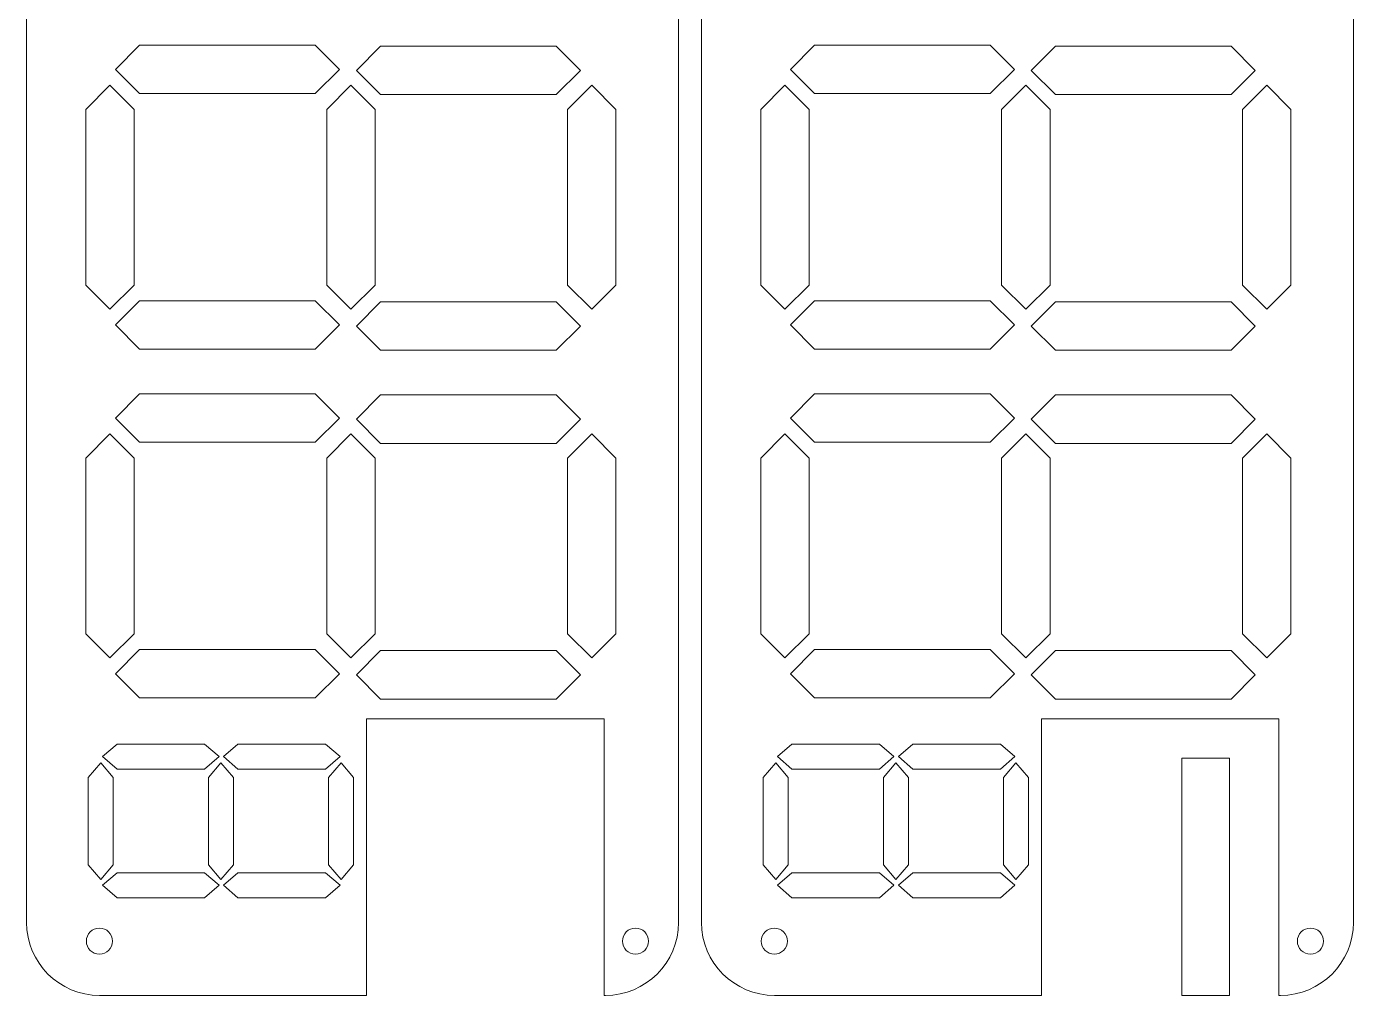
# Model space of a CAD drawing. Header units: millimetres. Extents: x -440 to 407, y -205 to 267.
# Drawn here: x 71.7 to 407.2, y -204.9 to 40.2 of the extents above; entities that cross this region are included whole.
import ezdxf

# ---------------------------------------------------------------- set-up
doc = ezdxf.new("R2010")
doc.units = ezdxf.units.MM
doc.header["$MEASUREMENT"] = 0
doc.layers.add('Layer 1', color=7, linetype='Continuous')

msp = doc.modelspace()

# ---------------------------------------------------------------- linework, layer by layer
at = {"layer": 'Layer 1', "color": 225, "lineweight": 20}
for points in [[(71.6652, -186.4117), (71.6652, -186.4117), (71.6652, 248.1339), (71.6652, 248.1339), (71.6652, 248.1339), (71.6652, 258.2869), (79.9722, 266.5939), (90.1252, 266.5939), (90.1252, 266.5939), (90.1252, 266.5939), (218.0923, 266.5939), (218.0923, 266.5939), (218.0923, 266.5939), (228.2453, 266.5939), (236.5523, 258.2869), (236.5523, 248.1339), (236.5523, 248.1339), (236.5523, 248.1339), (236.5523, -186.4117), (236.5523, -186.4117), (236.5523, -186.4117), (236.5523, -196.5647), (228.2453, -204.8717), (218.0923, -204.8717), (218.0923, -204.8717), (218.0923, -204.8717), (217.7068, -204.8717), (217.7068, -204.8717), (217.7068, -204.8717), (217.7068, -204.8717), (217.7068, -134.9138), (217.7068, -134.9138), (217.7068, -134.9138), (217.7068, -134.9138), (157.6758, -134.9138), (157.6758, -134.9138), (157.6758, -134.9138), (157.6758, -134.9138), (157.6758, -204.8717), (157.6758, -204.8717), (157.6758, -204.8717), (157.6758, -204.8717), (90.1252, -204.8717), (90.1252, -204.8717), (90.1252, -204.8717), (79.9722, -204.8717), (71.6652, -196.5647), (71.6652, -186.4117)], [(242.3523, -186.4117), (242.3523, -186.4117), (242.3523, 248.1339), (242.3523, 248.1339), (242.3523, 248.1339), (242.3523, 258.2869), (250.6593, 266.5939), (260.8123, 266.5939), (260.8123, 266.5939), (260.8123, 266.5939), (388.7794, 266.5939), (388.7794, 266.5939), (388.7794, 266.5939), (398.9324, 266.5939), (407.2394, 258.2869), (407.2394, 248.1339), (407.2394, 248.1339), (407.2394, 248.1339), (407.2394, -186.4117), (407.2394, -186.4117), (407.2394, -186.4117), (407.2394, -196.5647), (398.9324, -204.8717), (388.7794, -204.8717), (388.7794, -204.8717), (388.7794, -204.8717), (388.3939, -204.8717), (388.3939, -204.8717), (388.3939, -204.8717), (388.3939, -204.8717), (388.3939, -134.9138), (388.3939, -134.9138), (388.3939, -134.9138), (388.3939, -134.9138), (328.3629, -134.9138), (328.3629, -134.9138), (328.3629, -134.9138), (328.3629, -134.9138), (328.3629, -204.8717), (328.3629, -204.8717), (328.3629, -204.8717), (328.3629, -204.8717), (260.8123, -204.8717), (260.8123, -204.8717), (260.8123, -204.8717), (250.6593, -204.8717), (242.3523, -196.5647), (242.3523, -186.4117)]]:
    msp.add_open_spline(points, degree=3, knots=[0, 0, 0, 0, 0.07692308, 0.07692308, 0.07692308, 0.07692308, 0.15384615, 0.15384615, 0.15384615, 0.15384615, 0.23076923, 0.23076923, 0.23076923, 0.23076923, 0.30769231, 0.30769231, 0.30769231, 0.30769231, 0.38461538, 0.38461538, 0.38461538, 0.38461538, 0.46153846, 0.46153846, 0.46153846, 0.46153846, 0.53846154, 0.53846154, 0.53846154, 0.53846154, 0.61538462, 0.61538462, 0.61538462, 0.61538462, 0.69230769, 0.69230769, 0.69230769, 0.69230769, 0.76923077, 0.76923077, 0.76923077, 0.76923077, 0.84615385, 0.84615385, 0.84615385, 0.84615385, 1, 1, 1, 1], dxfattribs=at)
at = {"layer": 'Layer 1', "color": 242, "lineweight": 20}
for points, knots in [([(100.2724, 23.2244), (100.2724, 23.2244), (94.1543, 29.3425), (94.1543, 29.3425), (94.1543, 29.3425), (94.1543, 29.3425), (100.2724, 35.4606), (100.2724, 35.4606), (100.2724, 35.4606), (100.2724, 35.4606), (122.482, 35.4606), (122.482, 35.4606), (122.482, 35.4606), (122.482, 35.4606), (144.6916, 35.4606), (144.6916, 35.4606), (144.6916, 35.4606), (144.6916, 35.4606), (150.8097, 29.3425), (150.8097, 29.3425), (150.8097, 29.3425), (150.8097, 29.3425), (144.6916, 23.2244), (144.6916, 23.2244), (144.6916, 23.2244), (144.6916, 23.2244), (122.482, 23.2244), (122.482, 23.2244), (122.482, 23.2244), (122.482, 23.2244), (100.2724, 23.2244), (100.2724, 23.2244)], [0, 0, 0, 0, 0.11111111, 0.11111111, 0.11111111, 0.11111111, 0.22222222, 0.22222222, 0.22222222, 0.22222222, 0.33333333, 0.33333333, 0.33333333, 0.33333333, 0.44444444, 0.44444444, 0.44444444, 0.44444444, 0.55555556, 0.55555556, 0.55555556, 0.55555556, 0.66666667, 0.66666667, 0.66666667, 0.66666667, 0.77777778, 0.77777778, 0.77777778, 0.77777778, 1, 1, 1, 1]), ([(161.1955, 22.9525), (161.1955, 22.9525), (155.0774, 29.0706), (155.0774, 29.0706), (155.0774, 29.0706), (155.0774, 29.0706), (161.1955, 35.1887), (161.1955, 35.1887), (161.1955, 35.1887), (161.1955, 35.1887), (183.4051, 35.1887), (183.4051, 35.1887), (183.4051, 35.1887), (183.4051, 35.1887), (205.6147, 35.1887), (205.6147, 35.1887), (205.6147, 35.1887), (205.6147, 35.1887), (211.7328, 29.0706), (211.7328, 29.0706), (211.7328, 29.0706), (211.7328, 29.0706), (205.6147, 22.9525), (205.6147, 22.9525), (205.6147, 22.9525), (205.6147, 22.9525), (183.4051, 22.9525), (183.4051, 22.9525), (183.4051, 22.9525), (183.4051, 22.9525), (161.1955, 22.9525), (161.1955, 22.9525)], [0, 0, 0, 0, 0.11111111, 0.11111111, 0.11111111, 0.11111111, 0.22222222, 0.22222222, 0.22222222, 0.22222222, 0.33333333, 0.33333333, 0.33333333, 0.33333333, 0.44444444, 0.44444444, 0.44444444, 0.44444444, 0.55555556, 0.55555556, 0.55555556, 0.55555556, 0.66666667, 0.66666667, 0.66666667, 0.66666667, 0.77777778, 0.77777778, 0.77777778, 0.77777778, 1, 1, 1, 1]), ([(270.9595, 23.2244), (270.9595, 23.2244), (264.8414, 29.3425), (264.8414, 29.3425), (264.8414, 29.3425), (264.8414, 29.3425), (270.9595, 35.4606), (270.9595, 35.4606), (270.9595, 35.4606), (270.9595, 35.4606), (293.1691, 35.4606), (293.1691, 35.4606), (293.1691, 35.4606), (293.1691, 35.4606), (315.3787, 35.4606), (315.3787, 35.4606), (315.3787, 35.4606), (315.3787, 35.4606), (321.4968, 29.3425), (321.4968, 29.3425), (321.4968, 29.3425), (321.4968, 29.3425), (315.3787, 23.2244), (315.3787, 23.2244), (315.3787, 23.2244), (315.3787, 23.2244), (293.1691, 23.2244), (293.1691, 23.2244), (293.1691, 23.2244), (293.1691, 23.2244), (270.9595, 23.2244), (270.9595, 23.2244)], [0, 0, 0, 0, 0.11111111, 0.11111111, 0.11111111, 0.11111111, 0.22222222, 0.22222222, 0.22222222, 0.22222222, 0.33333333, 0.33333333, 0.33333333, 0.33333333, 0.44444444, 0.44444444, 0.44444444, 0.44444444, 0.55555556, 0.55555556, 0.55555556, 0.55555556, 0.66666667, 0.66666667, 0.66666667, 0.66666667, 0.77777778, 0.77777778, 0.77777778, 0.77777778, 1, 1, 1, 1]), ([(331.8826, 22.9525), (331.8826, 22.9525), (325.7645, 29.0706), (325.7645, 29.0706), (325.7645, 29.0706), (325.7645, 29.0706), (331.8826, 35.1887), (331.8826, 35.1887), (331.8826, 35.1887), (331.8826, 35.1887), (354.0922, 35.1887), (354.0922, 35.1887), (354.0922, 35.1887), (354.0922, 35.1887), (376.3018, 35.1887), (376.3018, 35.1887), (376.3018, 35.1887), (376.3018, 35.1887), (382.4199, 29.0706), (382.4199, 29.0706), (382.4199, 29.0706), (382.4199, 29.0706), (376.3018, 22.9525), (376.3018, 22.9525), (376.3018, 22.9525), (376.3018, 22.9525), (354.0922, 22.9525), (354.0922, 22.9525), (354.0922, 22.9525), (354.0922, 22.9525), (331.8826, 22.9525), (331.8826, 22.9525)], [0, 0, 0, 0, 0.11111111, 0.11111111, 0.11111111, 0.11111111, 0.22222222, 0.22222222, 0.22222222, 0.22222222, 0.33333333, 0.33333333, 0.33333333, 0.33333333, 0.44444444, 0.44444444, 0.44444444, 0.44444444, 0.55555556, 0.55555556, 0.55555556, 0.55555556, 0.66666667, 0.66666667, 0.66666667, 0.66666667, 0.77777778, 0.77777778, 0.77777778, 0.77777778, 1, 1, 1, 1]), ([(98.8858, -25.1919), (98.8858, -25.1919), (92.7677, -31.31), (92.7677, -31.31), (92.7677, -31.31), (92.7677, -31.31), (86.6496, -25.1919), (86.6496, -25.1919), (86.6496, -25.1919), (86.6496, -25.1919), (86.6496, -2.9823), (86.6496, -2.9823), (86.6496, -2.9823), (86.6496, -2.9823), (86.6496, 19.2273), (86.6496, 19.2273), (86.6496, 19.2273), (86.6496, 19.2273), (92.7677, 25.3454), (92.7677, 25.3454), (92.7677, 25.3454), (92.7677, 25.3454), (98.8858, 19.2273), (98.8858, 19.2273), (98.8858, 19.2273), (98.8858, 19.2273), (98.8858, -2.9823), (98.8858, -2.9823), (98.8858, -2.9823), (98.8858, -2.9823), (98.8858, -25.1919), (98.8858, -25.1919)], [0, 0, 0, 0, 0.11111111, 0.11111111, 0.11111111, 0.11111111, 0.22222222, 0.22222222, 0.22222222, 0.22222222, 0.33333333, 0.33333333, 0.33333333, 0.33333333, 0.44444444, 0.44444444, 0.44444444, 0.44444444, 0.55555556, 0.55555556, 0.55555556, 0.55555556, 0.66666667, 0.66666667, 0.66666667, 0.66666667, 0.77777778, 0.77777778, 0.77777778, 0.77777778, 1, 1, 1, 1]), ([(159.8088, -25.1919), (159.8088, -25.1919), (153.6907, -31.31), (153.6907, -31.31), (153.6907, -31.31), (153.6907, -31.31), (147.5726, -25.1919), (147.5726, -25.1919), (147.5726, -25.1919), (147.5726, -25.1919), (147.5726, -2.9823), (147.5726, -2.9823), (147.5726, -2.9823), (147.5726, -2.9823), (147.5726, 19.2273), (147.5726, 19.2273), (147.5726, 19.2273), (147.5726, 19.2273), (153.6907, 25.3454), (153.6907, 25.3454), (153.6907, 25.3454), (153.6907, 25.3454), (159.8088, 19.2273), (159.8088, 19.2273), (159.8088, 19.2273), (159.8088, 19.2273), (159.8088, -2.9823), (159.8088, -2.9823), (159.8088, -2.9823), (159.8088, -2.9823), (159.8088, -25.1919), (159.8088, -25.1919)], [0, 0, 0, 0, 0.11111111, 0.11111111, 0.11111111, 0.11111111, 0.22222222, 0.22222222, 0.22222222, 0.22222222, 0.33333333, 0.33333333, 0.33333333, 0.33333333, 0.44444444, 0.44444444, 0.44444444, 0.44444444, 0.55555556, 0.55555556, 0.55555556, 0.55555556, 0.66666667, 0.66666667, 0.66666667, 0.66666667, 0.77777778, 0.77777778, 0.77777778, 0.77777778, 1, 1, 1, 1]), ([(220.7318, -25.1919), (220.7318, -25.1919), (214.6137, -31.31), (214.6137, -31.31), (214.6137, -31.31), (214.6137, -31.31), (208.4956, -25.1919), (208.4956, -25.1919), (208.4956, -25.1919), (208.4956, -25.1919), (208.4956, -2.9823), (208.4956, -2.9823), (208.4956, -2.9823), (208.4956, -2.9823), (208.4956, 19.2273), (208.4956, 19.2273), (208.4956, 19.2273), (208.4956, 19.2273), (214.6137, 25.3454), (214.6137, 25.3454), (214.6137, 25.3454), (214.6137, 25.3454), (220.7318, 19.2273), (220.7318, 19.2273), (220.7318, 19.2273), (220.7318, 19.2273), (220.7318, -2.9823), (220.7318, -2.9823), (220.7318, -2.9823), (220.7318, -2.9823), (220.7318, -25.1919), (220.7318, -25.1919)], [0, 0, 0, 0, 0.11111111, 0.11111111, 0.11111111, 0.11111111, 0.22222222, 0.22222222, 0.22222222, 0.22222222, 0.33333333, 0.33333333, 0.33333333, 0.33333333, 0.44444444, 0.44444444, 0.44444444, 0.44444444, 0.55555556, 0.55555556, 0.55555556, 0.55555556, 0.66666667, 0.66666667, 0.66666667, 0.66666667, 0.77777778, 0.77777778, 0.77777778, 0.77777778, 1, 1, 1, 1]), ([(269.5729, -25.1919), (269.5729, -25.1919), (263.4548, -31.31), (263.4548, -31.31), (263.4548, -31.31), (263.4548, -31.31), (257.3367, -25.1919), (257.3367, -25.1919), (257.3367, -25.1919), (257.3367, -25.1919), (257.3367, -2.9823), (257.3367, -2.9823), (257.3367, -2.9823), (257.3367, -2.9823), (257.3367, 19.2273), (257.3367, 19.2273), (257.3367, 19.2273), (257.3367, 19.2273), (263.4548, 25.3454), (263.4548, 25.3454), (263.4548, 25.3454), (263.4548, 25.3454), (269.5729, 19.2273), (269.5729, 19.2273), (269.5729, 19.2273), (269.5729, 19.2273), (269.5729, -2.9823), (269.5729, -2.9823), (269.5729, -2.9823), (269.5729, -2.9823), (269.5729, -25.1919), (269.5729, -25.1919)], [0, 0, 0, 0, 0.11111111, 0.11111111, 0.11111111, 0.11111111, 0.22222222, 0.22222222, 0.22222222, 0.22222222, 0.33333333, 0.33333333, 0.33333333, 0.33333333, 0.44444444, 0.44444444, 0.44444444, 0.44444444, 0.55555556, 0.55555556, 0.55555556, 0.55555556, 0.66666667, 0.66666667, 0.66666667, 0.66666667, 0.77777778, 0.77777778, 0.77777778, 0.77777778, 1, 1, 1, 1]), ([(330.4959, -25.1919), (330.4959, -25.1919), (324.3778, -31.31), (324.3778, -31.31), (324.3778, -31.31), (324.3778, -31.31), (318.2597, -25.1919), (318.2597, -25.1919), (318.2597, -25.1919), (318.2597, -25.1919), (318.2597, -2.9823), (318.2597, -2.9823), (318.2597, -2.9823), (318.2597, -2.9823), (318.2597, 19.2273), (318.2597, 19.2273), (318.2597, 19.2273), (318.2597, 19.2273), (324.3778, 25.3454), (324.3778, 25.3454), (324.3778, 25.3454), (324.3778, 25.3454), (330.4959, 19.2273), (330.4959, 19.2273), (330.4959, 19.2273), (330.4959, 19.2273), (330.4959, -2.9823), (330.4959, -2.9823), (330.4959, -2.9823), (330.4959, -2.9823), (330.4959, -25.1919), (330.4959, -25.1919)], [0, 0, 0, 0, 0.11111111, 0.11111111, 0.11111111, 0.11111111, 0.22222222, 0.22222222, 0.22222222, 0.22222222, 0.33333333, 0.33333333, 0.33333333, 0.33333333, 0.44444444, 0.44444444, 0.44444444, 0.44444444, 0.55555556, 0.55555556, 0.55555556, 0.55555556, 0.66666667, 0.66666667, 0.66666667, 0.66666667, 0.77777778, 0.77777778, 0.77777778, 0.77777778, 1, 1, 1, 1]), ([(391.4189, -25.1919), (391.4189, -25.1919), (385.3008, -31.31), (385.3008, -31.31), (385.3008, -31.31), (385.3008, -31.31), (379.1827, -25.1919), (379.1827, -25.1919), (379.1827, -25.1919), (379.1827, -25.1919), (379.1827, -2.9823), (379.1827, -2.9823), (379.1827, -2.9823), (379.1827, -2.9823), (379.1827, 19.2273), (379.1827, 19.2273), (379.1827, 19.2273), (379.1827, 19.2273), (385.3008, 25.3454), (385.3008, 25.3454), (385.3008, 25.3454), (385.3008, 25.3454), (391.4189, 19.2273), (391.4189, 19.2273), (391.4189, 19.2273), (391.4189, 19.2273), (391.4189, -2.9823), (391.4189, -2.9823), (391.4189, -2.9823), (391.4189, -2.9823), (391.4189, -25.1919), (391.4189, -25.1919)], [0, 0, 0, 0, 0.11111111, 0.11111111, 0.11111111, 0.11111111, 0.22222222, 0.22222222, 0.22222222, 0.22222222, 0.33333333, 0.33333333, 0.33333333, 0.33333333, 0.44444444, 0.44444444, 0.44444444, 0.44444444, 0.55555556, 0.55555556, 0.55555556, 0.55555556, 0.66666667, 0.66666667, 0.66666667, 0.66666667, 0.77777778, 0.77777778, 0.77777778, 0.77777778, 1, 1, 1, 1]), ([(100.2724, -41.4253), (100.2724, -41.4253), (94.1543, -35.3072), (94.1543, -35.3072), (94.1543, -35.3072), (94.1543, -35.3072), (100.2724, -29.1891), (100.2724, -29.1891), (100.2724, -29.1891), (100.2724, -29.1891), (122.482, -29.1891), (122.482, -29.1891), (122.482, -29.1891), (122.482, -29.1891), (144.6916, -29.1891), (144.6916, -29.1891), (144.6916, -29.1891), (144.6916, -29.1891), (150.8097, -35.3072), (150.8097, -35.3072), (150.8097, -35.3072), (150.8097, -35.3072), (144.6916, -41.4253), (144.6916, -41.4253), (144.6916, -41.4253), (144.6916, -41.4253), (122.482, -41.4253), (122.482, -41.4253), (122.482, -41.4253), (122.482, -41.4253), (100.2724, -41.4253), (100.2724, -41.4253)], [0, 0, 0, 0, 0.11111111, 0.11111111, 0.11111111, 0.11111111, 0.22222222, 0.22222222, 0.22222222, 0.22222222, 0.33333333, 0.33333333, 0.33333333, 0.33333333, 0.44444444, 0.44444444, 0.44444444, 0.44444444, 0.55555556, 0.55555556, 0.55555556, 0.55555556, 0.66666667, 0.66666667, 0.66666667, 0.66666667, 0.77777778, 0.77777778, 0.77777778, 0.77777778, 1, 1, 1, 1]), ([(161.1955, -41.6972), (161.1955, -41.6972), (155.0774, -35.5791), (155.0774, -35.5791), (155.0774, -35.5791), (155.0774, -35.5791), (161.1955, -29.461), (161.1955, -29.461), (161.1955, -29.461), (161.1955, -29.461), (183.4051, -29.461), (183.4051, -29.461), (183.4051, -29.461), (183.4051, -29.461), (205.6147, -29.461), (205.6147, -29.461), (205.6147, -29.461), (205.6147, -29.461), (211.7328, -35.5791), (211.7328, -35.5791), (211.7328, -35.5791), (211.7328, -35.5791), (205.6147, -41.6972), (205.6147, -41.6972), (205.6147, -41.6972), (205.6147, -41.6972), (183.4051, -41.6972), (183.4051, -41.6972), (183.4051, -41.6972), (183.4051, -41.6972), (161.1955, -41.6972), (161.1955, -41.6972)], [0, 0, 0, 0, 0.11111111, 0.11111111, 0.11111111, 0.11111111, 0.22222222, 0.22222222, 0.22222222, 0.22222222, 0.33333333, 0.33333333, 0.33333333, 0.33333333, 0.44444444, 0.44444444, 0.44444444, 0.44444444, 0.55555556, 0.55555556, 0.55555556, 0.55555556, 0.66666667, 0.66666667, 0.66666667, 0.66666667, 0.77777778, 0.77777778, 0.77777778, 0.77777778, 1, 1, 1, 1]), ([(270.9595, -41.4253), (270.9595, -41.4253), (264.8414, -35.3072), (264.8414, -35.3072), (264.8414, -35.3072), (264.8414, -35.3072), (270.9595, -29.1891), (270.9595, -29.1891), (270.9595, -29.1891), (270.9595, -29.1891), (293.1691, -29.1891), (293.1691, -29.1891), (293.1691, -29.1891), (293.1691, -29.1891), (315.3787, -29.1891), (315.3787, -29.1891), (315.3787, -29.1891), (315.3787, -29.1891), (321.4968, -35.3072), (321.4968, -35.3072), (321.4968, -35.3072), (321.4968, -35.3072), (315.3787, -41.4253), (315.3787, -41.4253), (315.3787, -41.4253), (315.3787, -41.4253), (293.1691, -41.4253), (293.1691, -41.4253), (293.1691, -41.4253), (293.1691, -41.4253), (270.9595, -41.4253), (270.9595, -41.4253)], [0, 0, 0, 0, 0.11111111, 0.11111111, 0.11111111, 0.11111111, 0.22222222, 0.22222222, 0.22222222, 0.22222222, 0.33333333, 0.33333333, 0.33333333, 0.33333333, 0.44444444, 0.44444444, 0.44444444, 0.44444444, 0.55555556, 0.55555556, 0.55555556, 0.55555556, 0.66666667, 0.66666667, 0.66666667, 0.66666667, 0.77777778, 0.77777778, 0.77777778, 0.77777778, 1, 1, 1, 1]), ([(331.8826, -41.6972), (331.8826, -41.6972), (325.7645, -35.5791), (325.7645, -35.5791), (325.7645, -35.5791), (325.7645, -35.5791), (331.8826, -29.461), (331.8826, -29.461), (331.8826, -29.461), (331.8826, -29.461), (354.0922, -29.461), (354.0922, -29.461), (354.0922, -29.461), (354.0922, -29.461), (376.3018, -29.461), (376.3018, -29.461), (376.3018, -29.461), (376.3018, -29.461), (382.4199, -35.5791), (382.4199, -35.5791), (382.4199, -35.5791), (382.4199, -35.5791), (376.3018, -41.6972), (376.3018, -41.6972), (376.3018, -41.6972), (376.3018, -41.6972), (354.0922, -41.6972), (354.0922, -41.6972), (354.0922, -41.6972), (354.0922, -41.6972), (331.8826, -41.6972), (331.8826, -41.6972)], [0, 0, 0, 0, 0.11111111, 0.11111111, 0.11111111, 0.11111111, 0.22222222, 0.22222222, 0.22222222, 0.22222222, 0.33333333, 0.33333333, 0.33333333, 0.33333333, 0.44444444, 0.44444444, 0.44444444, 0.44444444, 0.55555556, 0.55555556, 0.55555556, 0.55555556, 0.66666667, 0.66666667, 0.66666667, 0.66666667, 0.77777778, 0.77777778, 0.77777778, 0.77777778, 1, 1, 1, 1]), ([(100.2724, -64.973), (100.2724, -64.973), (94.1543, -58.8549), (94.1543, -58.8549), (94.1543, -58.8549), (94.1543, -58.8549), (100.2724, -52.7368), (100.2724, -52.7368), (100.2724, -52.7368), (100.2724, -52.7368), (122.482, -52.7368), (122.482, -52.7368), (122.482, -52.7368), (122.482, -52.7368), (144.6916, -52.7368), (144.6916, -52.7368), (144.6916, -52.7368), (144.6916, -52.7368), (150.8097, -58.8549), (150.8097, -58.8549), (150.8097, -58.8549), (150.8097, -58.8549), (144.6916, -64.973), (144.6916, -64.973), (144.6916, -64.973), (144.6916, -64.973), (122.482, -64.973), (122.482, -64.973), (122.482, -64.973), (122.482, -64.973), (100.2724, -64.973), (100.2724, -64.973)], [0, 0, 0, 0, 0.11111111, 0.11111111, 0.11111111, 0.11111111, 0.22222222, 0.22222222, 0.22222222, 0.22222222, 0.33333333, 0.33333333, 0.33333333, 0.33333333, 0.44444444, 0.44444444, 0.44444444, 0.44444444, 0.55555556, 0.55555556, 0.55555556, 0.55555556, 0.66666667, 0.66666667, 0.66666667, 0.66666667, 0.77777778, 0.77777778, 0.77777778, 0.77777778, 1, 1, 1, 1]), ([(161.1955, -65.2449), (161.1955, -65.2449), (155.0774, -59.1268), (155.0774, -59.1268), (155.0774, -59.1268), (155.0774, -59.1268), (161.1955, -53.0087), (161.1955, -53.0087), (161.1955, -53.0087), (161.1955, -53.0087), (183.4051, -53.0087), (183.4051, -53.0087), (183.4051, -53.0087), (183.4051, -53.0087), (205.6147, -53.0087), (205.6147, -53.0087), (205.6147, -53.0087), (205.6147, -53.0087), (211.7328, -59.1268), (211.7328, -59.1268), (211.7328, -59.1268), (211.7328, -59.1268), (205.6147, -65.2449), (205.6147, -65.2449), (205.6147, -65.2449), (205.6147, -65.2449), (183.4051, -65.2449), (183.4051, -65.2449), (183.4051, -65.2449), (183.4051, -65.2449), (161.1955, -65.2449), (161.1955, -65.2449)], [0, 0, 0, 0, 0.11111111, 0.11111111, 0.11111111, 0.11111111, 0.22222222, 0.22222222, 0.22222222, 0.22222222, 0.33333333, 0.33333333, 0.33333333, 0.33333333, 0.44444444, 0.44444444, 0.44444444, 0.44444444, 0.55555556, 0.55555556, 0.55555556, 0.55555556, 0.66666667, 0.66666667, 0.66666667, 0.66666667, 0.77777778, 0.77777778, 0.77777778, 0.77777778, 1, 1, 1, 1]), ([(270.9595, -64.973), (270.9595, -64.973), (264.8414, -58.8549), (264.8414, -58.8549), (264.8414, -58.8549), (264.8414, -58.8549), (270.9595, -52.7368), (270.9595, -52.7368), (270.9595, -52.7368), (270.9595, -52.7368), (293.1691, -52.7368), (293.1691, -52.7368), (293.1691, -52.7368), (293.1691, -52.7368), (315.3787, -52.7368), (315.3787, -52.7368), (315.3787, -52.7368), (315.3787, -52.7368), (321.4968, -58.8549), (321.4968, -58.8549), (321.4968, -58.8549), (321.4968, -58.8549), (315.3787, -64.973), (315.3787, -64.973), (315.3787, -64.973), (315.3787, -64.973), (293.1691, -64.973), (293.1691, -64.973), (293.1691, -64.973), (293.1691, -64.973), (270.9595, -64.973), (270.9595, -64.973)], [0, 0, 0, 0, 0.11111111, 0.11111111, 0.11111111, 0.11111111, 0.22222222, 0.22222222, 0.22222222, 0.22222222, 0.33333333, 0.33333333, 0.33333333, 0.33333333, 0.44444444, 0.44444444, 0.44444444, 0.44444444, 0.55555556, 0.55555556, 0.55555556, 0.55555556, 0.66666667, 0.66666667, 0.66666667, 0.66666667, 0.77777778, 0.77777778, 0.77777778, 0.77777778, 1, 1, 1, 1]), ([(331.8826, -65.2449), (331.8826, -65.2449), (325.7645, -59.1268), (325.7645, -59.1268), (325.7645, -59.1268), (325.7645, -59.1268), (331.8826, -53.0087), (331.8826, -53.0087), (331.8826, -53.0087), (331.8826, -53.0087), (354.0922, -53.0087), (354.0922, -53.0087), (354.0922, -53.0087), (354.0922, -53.0087), (376.3018, -53.0087), (376.3018, -53.0087), (376.3018, -53.0087), (376.3018, -53.0087), (382.4199, -59.1268), (382.4199, -59.1268), (382.4199, -59.1268), (382.4199, -59.1268), (376.3018, -65.2449), (376.3018, -65.2449), (376.3018, -65.2449), (376.3018, -65.2449), (354.0922, -65.2449), (354.0922, -65.2449), (354.0922, -65.2449), (354.0922, -65.2449), (331.8826, -65.2449), (331.8826, -65.2449)], [0, 0, 0, 0, 0.11111111, 0.11111111, 0.11111111, 0.11111111, 0.22222222, 0.22222222, 0.22222222, 0.22222222, 0.33333333, 0.33333333, 0.33333333, 0.33333333, 0.44444444, 0.44444444, 0.44444444, 0.44444444, 0.55555556, 0.55555556, 0.55555556, 0.55555556, 0.66666667, 0.66666667, 0.66666667, 0.66666667, 0.77777778, 0.77777778, 0.77777778, 0.77777778, 1, 1, 1, 1]), ([(98.8858, -113.3893), (98.8858, -113.3893), (92.7677, -119.5074), (92.7677, -119.5074), (92.7677, -119.5074), (92.7677, -119.5074), (86.6496, -113.3893), (86.6496, -113.3893), (86.6496, -113.3893), (86.6496, -113.3893), (86.6496, -91.1797), (86.6496, -91.1797), (86.6496, -91.1797), (86.6496, -91.1797), (86.6496, -68.9701), (86.6496, -68.9701), (86.6496, -68.9701), (86.6496, -68.9701), (92.7677, -62.852), (92.7677, -62.852), (92.7677, -62.852), (92.7677, -62.852), (98.8858, -68.9701), (98.8858, -68.9701), (98.8858, -68.9701), (98.8858, -68.9701), (98.8858, -91.1797), (98.8858, -91.1797), (98.8858, -91.1797), (98.8858, -91.1797), (98.8858, -113.3893), (98.8858, -113.3893)], [0, 0, 0, 0, 0.11111111, 0.11111111, 0.11111111, 0.11111111, 0.22222222, 0.22222222, 0.22222222, 0.22222222, 0.33333333, 0.33333333, 0.33333333, 0.33333333, 0.44444444, 0.44444444, 0.44444444, 0.44444444, 0.55555556, 0.55555556, 0.55555556, 0.55555556, 0.66666667, 0.66666667, 0.66666667, 0.66666667, 0.77777778, 0.77777778, 0.77777778, 0.77777778, 1, 1, 1, 1]), ([(159.8088, -113.3893), (159.8088, -113.3893), (153.6907, -119.5074), (153.6907, -119.5074), (153.6907, -119.5074), (153.6907, -119.5074), (147.5726, -113.3893), (147.5726, -113.3893), (147.5726, -113.3893), (147.5726, -113.3893), (147.5726, -91.1797), (147.5726, -91.1797), (147.5726, -91.1797), (147.5726, -91.1797), (147.5726, -68.9701), (147.5726, -68.9701), (147.5726, -68.9701), (147.5726, -68.9701), (153.6907, -62.852), (153.6907, -62.852), (153.6907, -62.852), (153.6907, -62.852), (159.8088, -68.9701), (159.8088, -68.9701), (159.8088, -68.9701), (159.8088, -68.9701), (159.8088, -91.1797), (159.8088, -91.1797), (159.8088, -91.1797), (159.8088, -91.1797), (159.8088, -113.3893), (159.8088, -113.3893)], [0, 0, 0, 0, 0.11111111, 0.11111111, 0.11111111, 0.11111111, 0.22222222, 0.22222222, 0.22222222, 0.22222222, 0.33333333, 0.33333333, 0.33333333, 0.33333333, 0.44444444, 0.44444444, 0.44444444, 0.44444444, 0.55555556, 0.55555556, 0.55555556, 0.55555556, 0.66666667, 0.66666667, 0.66666667, 0.66666667, 0.77777778, 0.77777778, 0.77777778, 0.77777778, 1, 1, 1, 1]), ([(220.7318, -113.3893), (220.7318, -113.3893), (214.6137, -119.5074), (214.6137, -119.5074), (214.6137, -119.5074), (214.6137, -119.5074), (208.4956, -113.3893), (208.4956, -113.3893), (208.4956, -113.3893), (208.4956, -113.3893), (208.4956, -91.1797), (208.4956, -91.1797), (208.4956, -91.1797), (208.4956, -91.1797), (208.4956, -68.9701), (208.4956, -68.9701), (208.4956, -68.9701), (208.4956, -68.9701), (214.6137, -62.852), (214.6137, -62.852), (214.6137, -62.852), (214.6137, -62.852), (220.7318, -68.9701), (220.7318, -68.9701), (220.7318, -68.9701), (220.7318, -68.9701), (220.7318, -91.1797), (220.7318, -91.1797), (220.7318, -91.1797), (220.7318, -91.1797), (220.7318, -113.3893), (220.7318, -113.3893)], [0, 0, 0, 0, 0.11111111, 0.11111111, 0.11111111, 0.11111111, 0.22222222, 0.22222222, 0.22222222, 0.22222222, 0.33333333, 0.33333333, 0.33333333, 0.33333333, 0.44444444, 0.44444444, 0.44444444, 0.44444444, 0.55555556, 0.55555556, 0.55555556, 0.55555556, 0.66666667, 0.66666667, 0.66666667, 0.66666667, 0.77777778, 0.77777778, 0.77777778, 0.77777778, 1, 1, 1, 1]), ([(269.5729, -113.3893), (269.5729, -113.3893), (263.4548, -119.5074), (263.4548, -119.5074), (263.4548, -119.5074), (263.4548, -119.5074), (257.3367, -113.3893), (257.3367, -113.3893), (257.3367, -113.3893), (257.3367, -113.3893), (257.3367, -91.1797), (257.3367, -91.1797), (257.3367, -91.1797), (257.3367, -91.1797), (257.3367, -68.9701), (257.3367, -68.9701), (257.3367, -68.9701), (257.3367, -68.9701), (263.4548, -62.852), (263.4548, -62.852), (263.4548, -62.852), (263.4548, -62.852), (269.5729, -68.9701), (269.5729, -68.9701), (269.5729, -68.9701), (269.5729, -68.9701), (269.5729, -91.1797), (269.5729, -91.1797), (269.5729, -91.1797), (269.5729, -91.1797), (269.5729, -113.3893), (269.5729, -113.3893)], [0, 0, 0, 0, 0.11111111, 0.11111111, 0.11111111, 0.11111111, 0.22222222, 0.22222222, 0.22222222, 0.22222222, 0.33333333, 0.33333333, 0.33333333, 0.33333333, 0.44444444, 0.44444444, 0.44444444, 0.44444444, 0.55555556, 0.55555556, 0.55555556, 0.55555556, 0.66666667, 0.66666667, 0.66666667, 0.66666667, 0.77777778, 0.77777778, 0.77777778, 0.77777778, 1, 1, 1, 1]), ([(330.4959, -113.3893), (330.4959, -113.3893), (324.3778, -119.5074), (324.3778, -119.5074), (324.3778, -119.5074), (324.3778, -119.5074), (318.2597, -113.3893), (318.2597, -113.3893), (318.2597, -113.3893), (318.2597, -113.3893), (318.2597, -91.1797), (318.2597, -91.1797), (318.2597, -91.1797), (318.2597, -91.1797), (318.2597, -68.9701), (318.2597, -68.9701), (318.2597, -68.9701), (318.2597, -68.9701), (324.3778, -62.852), (324.3778, -62.852), (324.3778, -62.852), (324.3778, -62.852), (330.4959, -68.9701), (330.4959, -68.9701), (330.4959, -68.9701), (330.4959, -68.9701), (330.4959, -91.1797), (330.4959, -91.1797), (330.4959, -91.1797), (330.4959, -91.1797), (330.4959, -113.3893), (330.4959, -113.3893)], [0, 0, 0, 0, 0.11111111, 0.11111111, 0.11111111, 0.11111111, 0.22222222, 0.22222222, 0.22222222, 0.22222222, 0.33333333, 0.33333333, 0.33333333, 0.33333333, 0.44444444, 0.44444444, 0.44444444, 0.44444444, 0.55555556, 0.55555556, 0.55555556, 0.55555556, 0.66666667, 0.66666667, 0.66666667, 0.66666667, 0.77777778, 0.77777778, 0.77777778, 0.77777778, 1, 1, 1, 1]), ([(391.4189, -113.3893), (391.4189, -113.3893), (385.3008, -119.5074), (385.3008, -119.5074), (385.3008, -119.5074), (385.3008, -119.5074), (379.1827, -113.3893), (379.1827, -113.3893), (379.1827, -113.3893), (379.1827, -113.3893), (379.1827, -91.1797), (379.1827, -91.1797), (379.1827, -91.1797), (379.1827, -91.1797), (379.1827, -68.9701), (379.1827, -68.9701), (379.1827, -68.9701), (379.1827, -68.9701), (385.3008, -62.852), (385.3008, -62.852), (385.3008, -62.852), (385.3008, -62.852), (391.4189, -68.9701), (391.4189, -68.9701), (391.4189, -68.9701), (391.4189, -68.9701), (391.4189, -91.1797), (391.4189, -91.1797), (391.4189, -91.1797), (391.4189, -91.1797), (391.4189, -113.3893), (391.4189, -113.3893)], [0, 0, 0, 0, 0.11111111, 0.11111111, 0.11111111, 0.11111111, 0.22222222, 0.22222222, 0.22222222, 0.22222222, 0.33333333, 0.33333333, 0.33333333, 0.33333333, 0.44444444, 0.44444444, 0.44444444, 0.44444444, 0.55555556, 0.55555556, 0.55555556, 0.55555556, 0.66666667, 0.66666667, 0.66666667, 0.66666667, 0.77777778, 0.77777778, 0.77777778, 0.77777778, 1, 1, 1, 1]), ([(100.2724, -129.6227), (100.2724, -129.6227), (94.1543, -123.5046), (94.1543, -123.5046), (94.1543, -123.5046), (94.1543, -123.5046), (100.2724, -117.3865), (100.2724, -117.3865), (100.2724, -117.3865), (100.2724, -117.3865), (122.482, -117.3865), (122.482, -117.3865), (122.482, -117.3865), (122.482, -117.3865), (144.6916, -117.3865), (144.6916, -117.3865), (144.6916, -117.3865), (144.6916, -117.3865), (150.8097, -123.5046), (150.8097, -123.5046), (150.8097, -123.5046), (150.8097, -123.5046), (144.6916, -129.6227), (144.6916, -129.6227), (144.6916, -129.6227), (144.6916, -129.6227), (122.482, -129.6227), (122.482, -129.6227), (122.482, -129.6227), (122.482, -129.6227), (100.2724, -129.6227), (100.2724, -129.6227)], [0, 0, 0, 0, 0.11111111, 0.11111111, 0.11111111, 0.11111111, 0.22222222, 0.22222222, 0.22222222, 0.22222222, 0.33333333, 0.33333333, 0.33333333, 0.33333333, 0.44444444, 0.44444444, 0.44444444, 0.44444444, 0.55555556, 0.55555556, 0.55555556, 0.55555556, 0.66666667, 0.66666667, 0.66666667, 0.66666667, 0.77777778, 0.77777778, 0.77777778, 0.77777778, 1, 1, 1, 1]), ([(270.9595, -129.6227), (270.9595, -129.6227), (264.8414, -123.5046), (264.8414, -123.5046), (264.8414, -123.5046), (264.8414, -123.5046), (270.9595, -117.3865), (270.9595, -117.3865), (270.9595, -117.3865), (270.9595, -117.3865), (293.1691, -117.3865), (293.1691, -117.3865), (293.1691, -117.3865), (293.1691, -117.3865), (315.3787, -117.3865), (315.3787, -117.3865), (315.3787, -117.3865), (315.3787, -117.3865), (321.4968, -123.5046), (321.4968, -123.5046), (321.4968, -123.5046), (321.4968, -123.5046), (315.3787, -129.6227), (315.3787, -129.6227), (315.3787, -129.6227), (315.3787, -129.6227), (293.1691, -129.6227), (293.1691, -129.6227), (293.1691, -129.6227), (293.1691, -129.6227), (270.9595, -129.6227), (270.9595, -129.6227)], [0, 0, 0, 0, 0.11111111, 0.11111111, 0.11111111, 0.11111111, 0.22222222, 0.22222222, 0.22222222, 0.22222222, 0.33333333, 0.33333333, 0.33333333, 0.33333333, 0.44444444, 0.44444444, 0.44444444, 0.44444444, 0.55555556, 0.55555556, 0.55555556, 0.55555556, 0.66666667, 0.66666667, 0.66666667, 0.66666667, 0.77777778, 0.77777778, 0.77777778, 0.77777778, 1, 1, 1, 1]), ([(161.1955, -129.8946), (161.1955, -129.8946), (155.0774, -123.7765), (155.0774, -123.7765), (155.0774, -123.7765), (155.0774, -123.7765), (161.1955, -117.6584), (161.1955, -117.6584), (161.1955, -117.6584), (161.1955, -117.6584), (183.4051, -117.6584), (183.4051, -117.6584), (183.4051, -117.6584), (183.4051, -117.6584), (205.6147, -117.6584), (205.6147, -117.6584), (205.6147, -117.6584), (205.6147, -117.6584), (211.7328, -123.7765), (211.7328, -123.7765), (211.7328, -123.7765), (211.7328, -123.7765), (205.6147, -129.8946), (205.6147, -129.8946), (205.6147, -129.8946), (205.6147, -129.8946), (183.4051, -129.8946), (183.4051, -129.8946), (183.4051, -129.8946), (183.4051, -129.8946), (161.1955, -129.8946), (161.1955, -129.8946)], [0, 0, 0, 0, 0.11111111, 0.11111111, 0.11111111, 0.11111111, 0.22222222, 0.22222222, 0.22222222, 0.22222222, 0.33333333, 0.33333333, 0.33333333, 0.33333333, 0.44444444, 0.44444444, 0.44444444, 0.44444444, 0.55555556, 0.55555556, 0.55555556, 0.55555556, 0.66666667, 0.66666667, 0.66666667, 0.66666667, 0.77777778, 0.77777778, 0.77777778, 0.77777778, 1, 1, 1, 1]), ([(331.8826, -129.8946), (331.8826, -129.8946), (325.7645, -123.7765), (325.7645, -123.7765), (325.7645, -123.7765), (325.7645, -123.7765), (331.8826, -117.6584), (331.8826, -117.6584), (331.8826, -117.6584), (331.8826, -117.6584), (354.0922, -117.6584), (354.0922, -117.6584), (354.0922, -117.6584), (354.0922, -117.6584), (376.3018, -117.6584), (376.3018, -117.6584), (376.3018, -117.6584), (376.3018, -117.6584), (382.4199, -123.7765), (382.4199, -123.7765), (382.4199, -123.7765), (382.4199, -123.7765), (376.3018, -129.8946), (376.3018, -129.8946), (376.3018, -129.8946), (376.3018, -129.8946), (354.0922, -129.8946), (354.0922, -129.8946), (354.0922, -129.8946), (354.0922, -129.8946), (331.8826, -129.8946), (331.8826, -129.8946)], [0, 0, 0, 0, 0.11111111, 0.11111111, 0.11111111, 0.11111111, 0.22222222, 0.22222222, 0.22222222, 0.22222222, 0.33333333, 0.33333333, 0.33333333, 0.33333333, 0.44444444, 0.44444444, 0.44444444, 0.44444444, 0.55555556, 0.55555556, 0.55555556, 0.55555556, 0.66666667, 0.66666667, 0.66666667, 0.66666667, 0.77777778, 0.77777778, 0.77777778, 0.77777778, 1, 1, 1, 1]), ([(86.7947, -191.1292), (86.7947, -189.3067), (88.2722, -187.8292), (90.0947, -187.8292), (90.0947, -187.8292), (91.9172, -187.8292), (93.3947, -189.3067), (93.3947, -191.1292), (93.3947, -191.1292), (93.3947, -192.9517), (91.9172, -194.4292), (90.0947, -194.4292), (90.0947, -194.4292), (88.2722, -194.4292), (86.7947, -192.9517), (86.7947, -191.1292)], [0, 0, 0, 0, 0.2, 0.2, 0.2, 0.2, 0.4, 0.4, 0.4, 0.4, 0.6, 0.6, 0.6, 0.6, 1, 1, 1, 1]), ([(222.3724, -191.1292), (222.3724, -189.3067), (223.8499, -187.8292), (225.6724, -187.8292), (225.6724, -187.8292), (227.4949, -187.8292), (228.9724, -189.3067), (228.9724, -191.1292), (228.9724, -191.1292), (228.9724, -192.9517), (227.4949, -194.4292), (225.6724, -194.4292), (225.6724, -194.4292), (223.8499, -194.4292), (222.3724, -192.9517), (222.3724, -191.1292)], [0, 0, 0, 0, 0.2, 0.2, 0.2, 0.2, 0.4, 0.4, 0.4, 0.4, 0.6, 0.6, 0.6, 0.6, 1, 1, 1, 1]), ([(257.4818, -191.1292), (257.4818, -189.3067), (258.9593, -187.8292), (260.7818, -187.8292), (260.7818, -187.8292), (262.6043, -187.8292), (264.0818, -189.3067), (264.0818, -191.1292), (264.0818, -191.1292), (264.0818, -192.9517), (262.6043, -194.4292), (260.7818, -194.4292), (260.7818, -194.4292), (258.9593, -194.4292), (257.4818, -192.9517), (257.4818, -191.1292)], [0, 0, 0, 0, 0.2, 0.2, 0.2, 0.2, 0.4, 0.4, 0.4, 0.4, 0.6, 0.6, 0.6, 0.6, 1, 1, 1, 1]), ([(393.0595, -191.1292), (393.0595, -189.3067), (394.537, -187.8292), (396.3595, -187.8292), (396.3595, -187.8292), (398.182, -187.8292), (399.6595, -189.3067), (399.6595, -191.1292), (399.6595, -191.1292), (399.6595, -192.9517), (398.182, -194.4292), (396.3595, -194.4292), (396.3595, -194.4292), (394.537, -194.4292), (393.0595, -192.9517), (393.0595, -191.1292)], [0, 0, 0, 0, 0.2, 0.2, 0.2, 0.2, 0.4, 0.4, 0.4, 0.4, 0.6, 0.6, 0.6, 0.6, 1, 1, 1, 1])]:
    msp.add_open_spline(points, degree=3, knots=knots, dxfattribs=at)
at = {"layer": 'Layer 1', "color": 142, "lineweight": 20}
for points in [[(116.6883, -147.6214), (116.6883, -147.6214), (120.3459, -144.4616), (120.3459, -144.4616), (120.3459, -144.4616), (120.3459, -144.4616), (116.6883, -141.3018), (116.6883, -141.3018), (116.6883, -141.3018), (116.6883, -141.3018), (105.6206, -141.3018), (105.6206, -141.3018), (105.6206, -141.3018), (105.6206, -141.3018), (94.553, -141.3018), (94.553, -141.3018), (94.553, -141.3018), (94.553, -141.3018), (90.8578, -144.4616), (90.8578, -144.4616), (90.8578, -144.4616), (90.8578, -144.4616), (94.553, -147.6214), (94.553, -147.6214), (94.553, -147.6214), (94.553, -147.6214), (105.6207, -147.6214), (105.6207, -147.6214), (105.6207, -147.6214), (105.6207, -147.6214), (116.6883, -147.6214), (116.6883, -147.6214)], [(125.1126, -141.3018), (125.1126, -141.3018), (121.455, -144.4616), (121.455, -144.4616), (121.455, -144.4616), (121.455, -144.4616), (125.1126, -147.6214), (125.1126, -147.6214), (125.1126, -147.6214), (125.1126, -147.6214), (136.1803, -147.6214), (136.1803, -147.6214), (136.1803, -147.6214), (136.1803, -147.6214), (147.2479, -147.6214), (147.2479, -147.6214), (147.2479, -147.6214), (147.2479, -147.6214), (150.9431, -144.4616), (150.9431, -144.4616), (150.9431, -144.4616), (150.9431, -144.4616), (147.2479, -141.3018), (147.2479, -141.3018), (147.2479, -141.3018), (147.2479, -141.3018), (136.1802, -141.3018), (136.1802, -141.3018), (136.1802, -141.3018), (136.1802, -141.3018), (125.1126, -141.3018), (125.1126, -141.3018)], [(287.3754, -147.6214), (287.3754, -147.6214), (291.033, -144.4616), (291.033, -144.4616), (291.033, -144.4616), (291.033, -144.4616), (287.3754, -141.3018), (287.3754, -141.3018), (287.3754, -141.3018), (287.3754, -141.3018), (276.3077, -141.3018), (276.3077, -141.3018), (276.3077, -141.3018), (276.3077, -141.3018), (265.2401, -141.3018), (265.2401, -141.3018), (265.2401, -141.3018), (265.2401, -141.3018), (261.5449, -144.4616), (261.5449, -144.4616), (261.5449, -144.4616), (261.5449, -144.4616), (265.2401, -147.6214), (265.2401, -147.6214), (265.2401, -147.6214), (265.2401, -147.6214), (276.3078, -147.6214), (276.3078, -147.6214), (276.3078, -147.6214), (276.3078, -147.6214), (287.3754, -147.6214), (287.3754, -147.6214)], [(295.7997, -141.3018), (295.7997, -141.3018), (292.1421, -144.4616), (292.1421, -144.4616), (292.1421, -144.4616), (292.1421, -144.4616), (295.7997, -147.6214), (295.7997, -147.6214), (295.7997, -147.6214), (295.7997, -147.6214), (306.8674, -147.6214), (306.8674, -147.6214), (306.8674, -147.6214), (306.8674, -147.6214), (317.935, -147.6214), (317.935, -147.6214), (317.935, -147.6214), (317.935, -147.6214), (321.6302, -144.4616), (321.6302, -144.4616), (321.6302, -144.4616), (321.6302, -144.4616), (317.935, -141.3018), (317.935, -141.3018), (317.935, -141.3018), (317.935, -141.3018), (306.8673, -141.3018), (306.8673, -141.3018), (306.8673, -141.3018), (306.8673, -141.3018), (295.7997, -141.3018), (295.7997, -141.3018)], [(93.6115, -149.7082), (93.6115, -149.7082), (90.4517, -146.0506), (90.4517, -146.0506), (90.4517, -146.0506), (90.4517, -146.0506), (87.2919, -149.7082), (87.2919, -149.7082), (87.2919, -149.7082), (87.2919, -149.7082), (87.2919, -160.7759), (87.2919, -160.7759), (87.2919, -160.7759), (87.2919, -160.7759), (87.2919, -171.8435), (87.2919, -171.8435), (87.2919, -171.8435), (87.2919, -171.8435), (90.4517, -175.5387), (90.4517, -175.5387), (90.4517, -175.5387), (90.4517, -175.5387), (93.6115, -171.8435), (93.6115, -171.8435), (93.6115, -171.8435), (93.6115, -171.8435), (93.6115, -160.7758), (93.6115, -160.7758), (93.6115, -160.7758), (93.6115, -160.7758), (93.6115, -149.7082), (93.6115, -149.7082)], [(123.9866, -149.7086), (123.9866, -149.7086), (120.8268, -146.051), (120.8268, -146.051), (120.8268, -146.051), (120.8268, -146.051), (117.667, -149.7086), (117.667, -149.7086), (117.667, -149.7086), (117.667, -149.7086), (117.667, -160.7763), (117.667, -160.7763), (117.667, -160.7763), (117.667, -160.7763), (117.667, -171.8439), (117.667, -171.8439), (117.667, -171.8439), (117.667, -171.8439), (120.8268, -175.5391), (120.8268, -175.5391), (120.8268, -175.5391), (120.8268, -175.5391), (123.9866, -171.8439), (123.9866, -171.8439), (123.9866, -171.8439), (123.9866, -171.8439), (123.9866, -160.7762), (123.9866, -160.7762), (123.9866, -160.7762), (123.9866, -160.7762), (123.9866, -149.7086), (123.9866, -149.7086)], [(154.3617, -149.709), (154.3617, -149.709), (151.2019, -146.0514), (151.2019, -146.0514), (151.2019, -146.0514), (151.2019, -146.0514), (148.0421, -149.709), (148.0421, -149.709), (148.0421, -149.709), (148.0421, -149.709), (148.0421, -160.7767), (148.0421, -160.7767), (148.0421, -160.7767), (148.0421, -160.7767), (148.0421, -171.8443), (148.0421, -171.8443), (148.0421, -171.8443), (148.0421, -171.8443), (151.2019, -175.5395), (151.2019, -175.5395), (151.2019, -175.5395), (151.2019, -175.5395), (154.3617, -171.8443), (154.3617, -171.8443), (154.3617, -171.8443), (154.3617, -171.8443), (154.3617, -160.7766), (154.3617, -160.7766), (154.3617, -160.7766), (154.3617, -160.7766), (154.3617, -149.709), (154.3617, -149.709)], [(264.2986, -149.7082), (264.2986, -149.7082), (261.1388, -146.0506), (261.1388, -146.0506), (261.1388, -146.0506), (261.1388, -146.0506), (257.979, -149.7082), (257.979, -149.7082), (257.979, -149.7082), (257.979, -149.7082), (257.979, -160.7759), (257.979, -160.7759), (257.979, -160.7759), (257.979, -160.7759), (257.979, -171.8435), (257.979, -171.8435), (257.979, -171.8435), (257.979, -171.8435), (261.1388, -175.5387), (261.1388, -175.5387), (261.1388, -175.5387), (261.1388, -175.5387), (264.2986, -171.8435), (264.2986, -171.8435), (264.2986, -171.8435), (264.2986, -171.8435), (264.2986, -160.7758), (264.2986, -160.7758), (264.2986, -160.7758), (264.2986, -160.7758), (264.2986, -149.7082), (264.2986, -149.7082)], [(294.6737, -149.7086), (294.6737, -149.7086), (291.5139, -146.051), (291.5139, -146.051), (291.5139, -146.051), (291.5139, -146.051), (288.3541, -149.7086), (288.3541, -149.7086), (288.3541, -149.7086), (288.3541, -149.7086), (288.3541, -160.7763), (288.3541, -160.7763), (288.3541, -160.7763), (288.3541, -160.7763), (288.3541, -171.8439), (288.3541, -171.8439), (288.3541, -171.8439), (288.3541, -171.8439), (291.5139, -175.5391), (291.5139, -175.5391), (291.5139, -175.5391), (291.5139, -175.5391), (294.6737, -171.8439), (294.6737, -171.8439), (294.6737, -171.8439), (294.6737, -171.8439), (294.6737, -160.7762), (294.6737, -160.7762), (294.6737, -160.7762), (294.6737, -160.7762), (294.6737, -149.7086), (294.6737, -149.7086)], [(325.0488, -149.709), (325.0488, -149.709), (321.889, -146.0514), (321.889, -146.0514), (321.889, -146.0514), (321.889, -146.0514), (318.7292, -149.709), (318.7292, -149.709), (318.7292, -149.709), (318.7292, -149.709), (318.7292, -160.7767), (318.7292, -160.7767), (318.7292, -160.7767), (318.7292, -160.7767), (318.7292, -171.8443), (318.7292, -171.8443), (318.7292, -171.8443), (318.7292, -171.8443), (321.889, -175.5395), (321.889, -175.5395), (321.889, -175.5395), (321.889, -175.5395), (325.0488, -171.8443), (325.0488, -171.8443), (325.0488, -171.8443), (325.0488, -171.8443), (325.0488, -160.7766), (325.0488, -160.7766), (325.0488, -160.7766), (325.0488, -160.7766), (325.0488, -149.709), (325.0488, -149.709)], [(116.6883, -180.1583), (116.6883, -180.1583), (120.3459, -176.9985), (120.3459, -176.9985), (120.3459, -176.9985), (120.3459, -176.9985), (116.6883, -173.8387), (116.6883, -173.8387), (116.6883, -173.8387), (116.6883, -173.8387), (105.6206, -173.8387), (105.6206, -173.8387), (105.6206, -173.8387), (105.6206, -173.8387), (94.553, -173.8387), (94.553, -173.8387), (94.553, -173.8387), (94.553, -173.8387), (90.8578, -176.9985), (90.8578, -176.9985), (90.8578, -176.9985), (90.8578, -176.9985), (94.553, -180.1583), (94.553, -180.1583), (94.553, -180.1583), (94.553, -180.1583), (105.6207, -180.1583), (105.6207, -180.1583), (105.6207, -180.1583), (105.6207, -180.1583), (116.6883, -180.1583), (116.6883, -180.1583)], [(125.1125, -173.8387), (125.1125, -173.8387), (121.4549, -176.9985), (121.4549, -176.9985), (121.4549, -176.9985), (121.4549, -176.9985), (125.1125, -180.1583), (125.1125, -180.1583), (125.1125, -180.1583), (125.1125, -180.1583), (136.1802, -180.1583), (136.1802, -180.1583), (136.1802, -180.1583), (136.1802, -180.1583), (147.2478, -180.1583), (147.2478, -180.1583), (147.2478, -180.1583), (147.2478, -180.1583), (150.943, -176.9985), (150.943, -176.9985), (150.943, -176.9985), (150.943, -176.9985), (147.2478, -173.8387), (147.2478, -173.8387), (147.2478, -173.8387), (147.2478, -173.8387), (136.1801, -173.8387), (136.1801, -173.8387), (136.1801, -173.8387), (136.1801, -173.8387), (125.1125, -173.8387), (125.1125, -173.8387)], [(287.3754, -180.1583), (287.3754, -180.1583), (291.033, -176.9985), (291.033, -176.9985), (291.033, -176.9985), (291.033, -176.9985), (287.3754, -173.8387), (287.3754, -173.8387), (287.3754, -173.8387), (287.3754, -173.8387), (276.3077, -173.8387), (276.3077, -173.8387), (276.3077, -173.8387), (276.3077, -173.8387), (265.2401, -173.8387), (265.2401, -173.8387), (265.2401, -173.8387), (265.2401, -173.8387), (261.5449, -176.9985), (261.5449, -176.9985), (261.5449, -176.9985), (261.5449, -176.9985), (265.2401, -180.1583), (265.2401, -180.1583), (265.2401, -180.1583), (265.2401, -180.1583), (276.3078, -180.1583), (276.3078, -180.1583), (276.3078, -180.1583), (276.3078, -180.1583), (287.3754, -180.1583), (287.3754, -180.1583)], [(295.7996, -173.8387), (295.7996, -173.8387), (292.142, -176.9985), (292.142, -176.9985), (292.142, -176.9985), (292.142, -176.9985), (295.7996, -180.1583), (295.7996, -180.1583), (295.7996, -180.1583), (295.7996, -180.1583), (306.8673, -180.1583), (306.8673, -180.1583), (306.8673, -180.1583), (306.8673, -180.1583), (317.9349, -180.1583), (317.9349, -180.1583), (317.9349, -180.1583), (317.9349, -180.1583), (321.6301, -176.9985), (321.6301, -176.9985), (321.6301, -176.9985), (321.6301, -176.9985), (317.9349, -173.8387), (317.9349, -173.8387), (317.9349, -173.8387), (317.9349, -173.8387), (306.8672, -173.8387), (306.8672, -173.8387), (306.8672, -173.8387), (306.8672, -173.8387), (295.7996, -173.8387), (295.7996, -173.8387)]]:
    msp.add_open_spline(points, degree=3, knots=[0, 0, 0, 0, 0.11111111, 0.11111111, 0.11111111, 0.11111111, 0.22222222, 0.22222222, 0.22222222, 0.22222222, 0.33333333, 0.33333333, 0.33333333, 0.33333333, 0.44444444, 0.44444444, 0.44444444, 0.44444444, 0.55555556, 0.55555556, 0.55555556, 0.55555556, 0.66666667, 0.66666667, 0.66666667, 0.66666667, 0.77777778, 0.77777778, 0.77777778, 0.77777778, 1, 1, 1, 1], dxfattribs=at)
at = {"layer": 'Layer 1', "color": 250, "lineweight": 20}
msp.add_open_spline([(363.8581, -204.8717), (363.8581, -204.8717), (363.8581, -144.8407), (363.8581, -144.8407), (363.8581, -144.8407), (363.8581, -144.8407), (375.8581, -144.8407), (375.8581, -144.8407), (375.8581, -144.8407), (375.8581, -144.8407), (375.8581, -204.8717), (375.8581, -204.8717), (375.8581, -204.8717), (375.8581, -204.8717), (363.8581, -204.8717), (363.8581, -204.8717)], degree=3, knots=[0, 0, 0, 0, 0.2, 0.2, 0.2, 0.2, 0.4, 0.4, 0.4, 0.4, 0.6, 0.6, 0.6, 0.6, 1, 1, 1, 1], dxfattribs=at)

doc.saveas('drawing.dxf')
